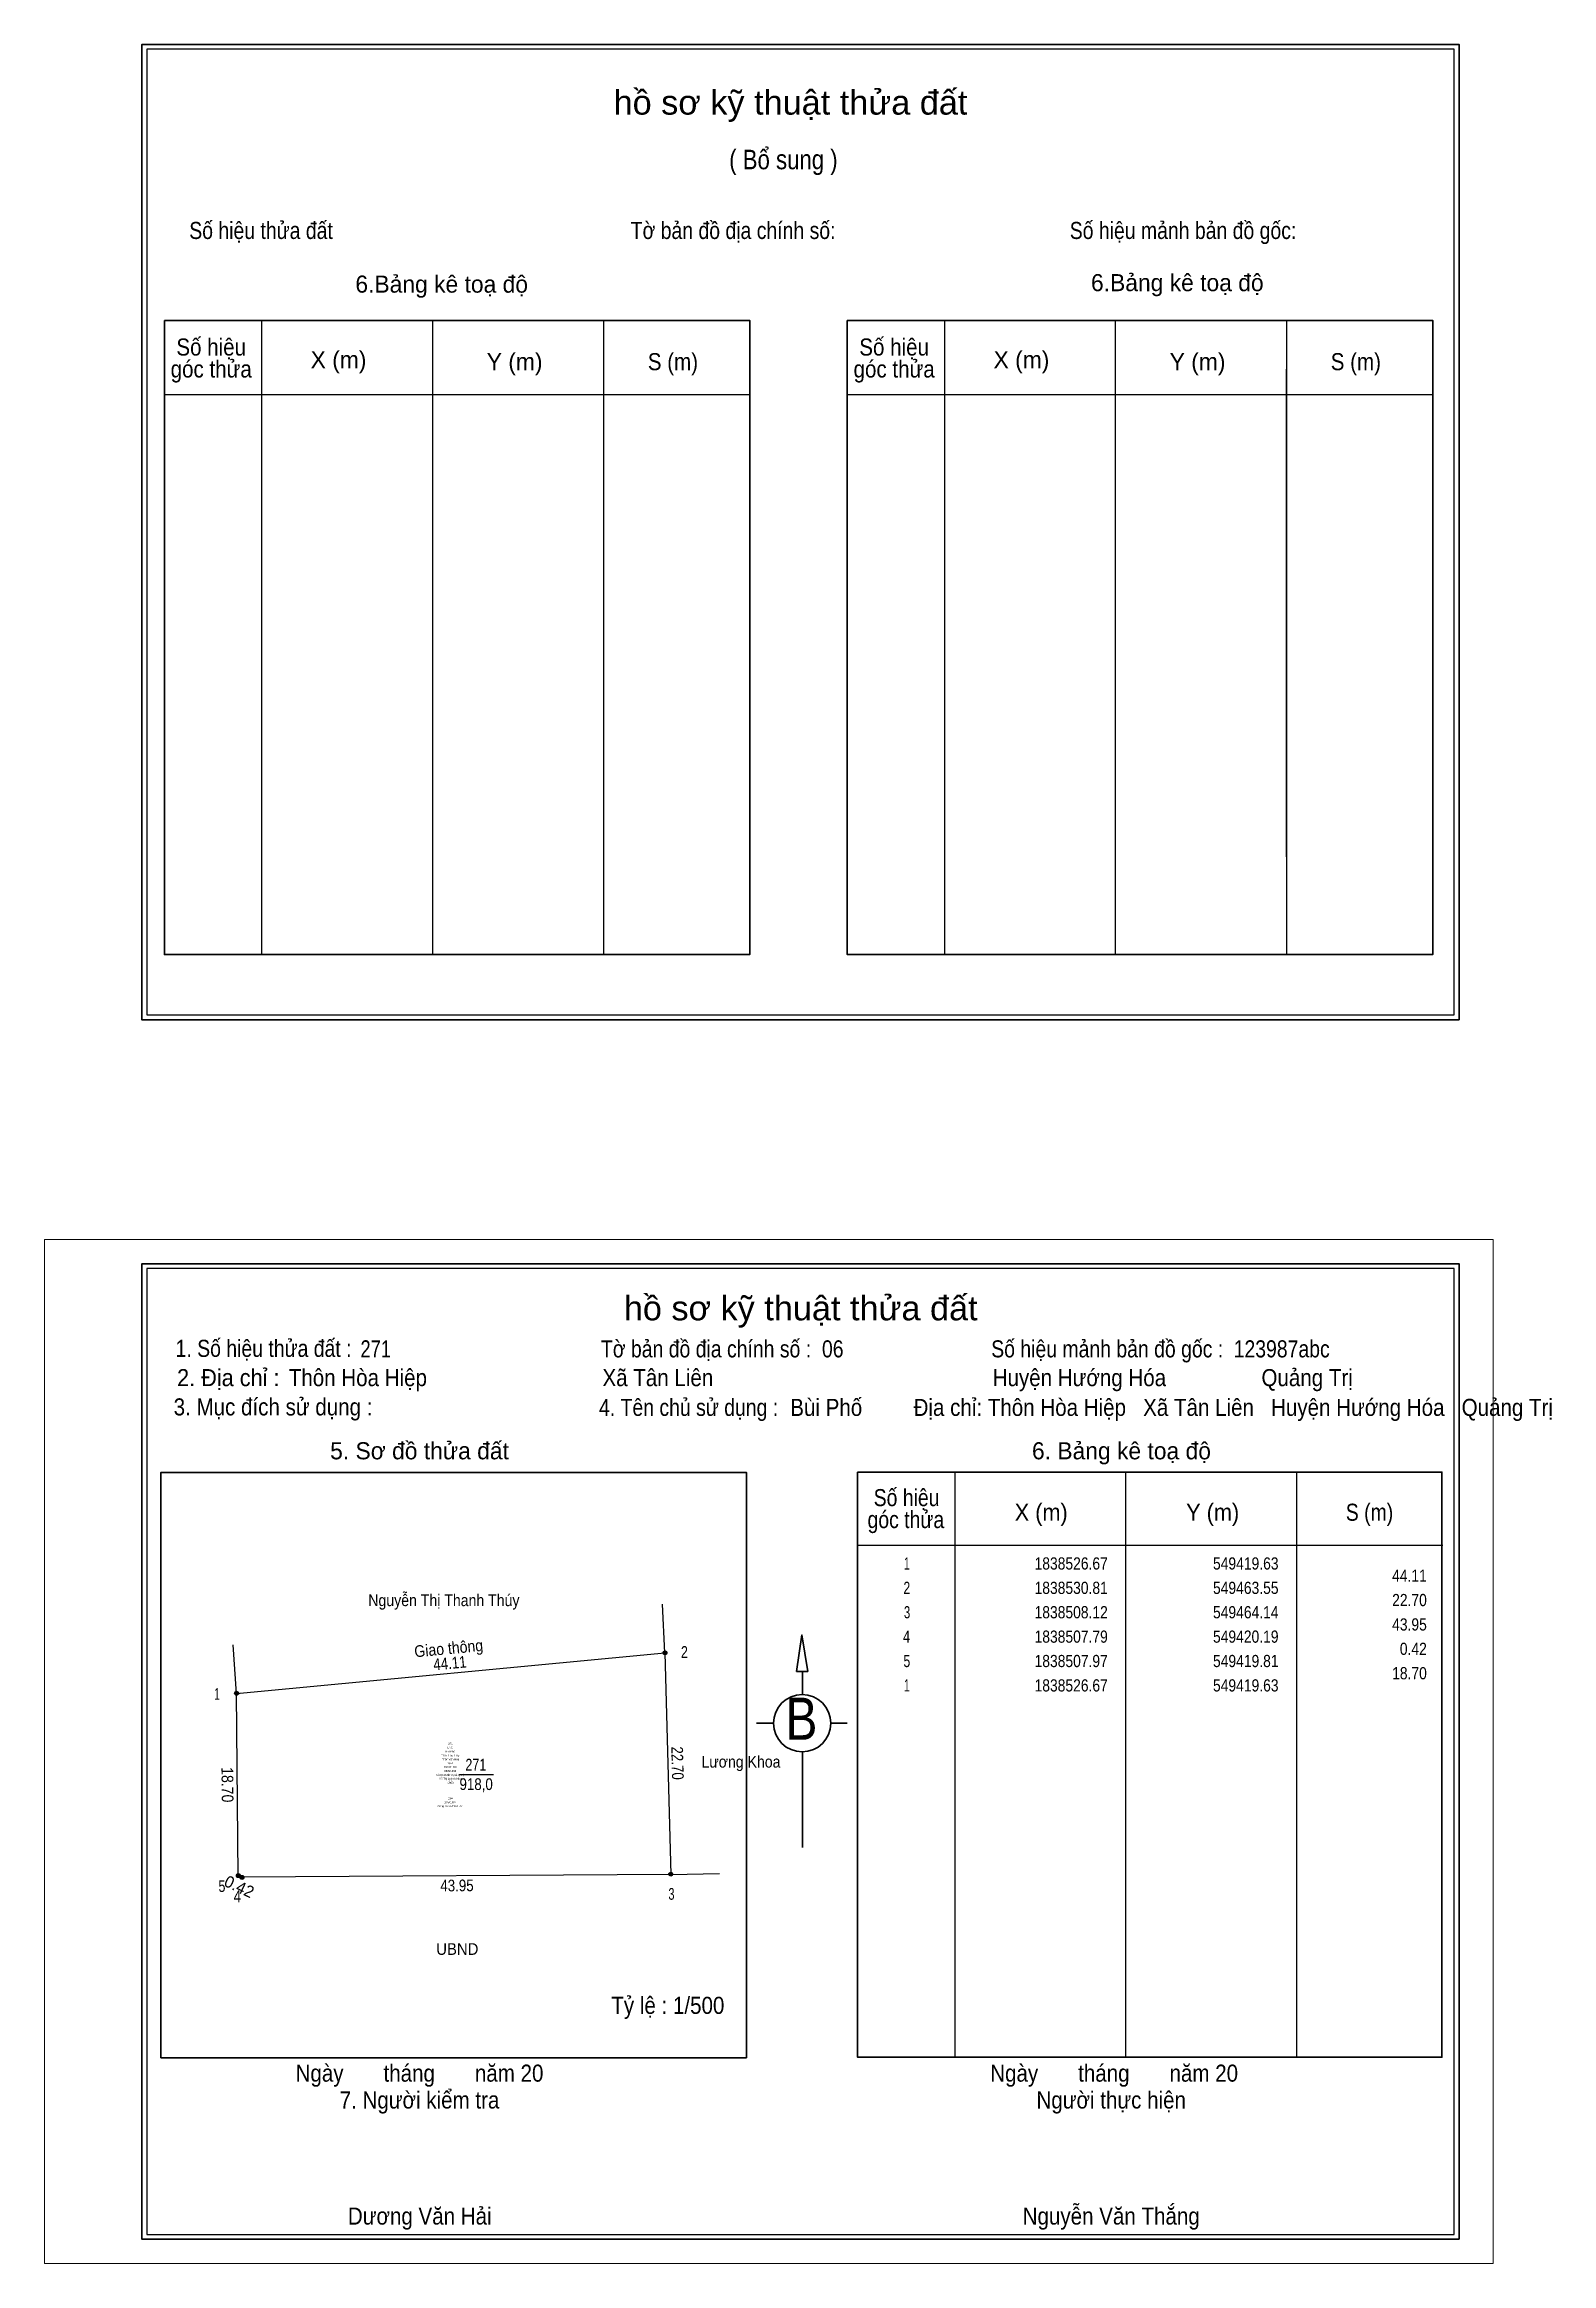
# Model space of a CAD drawing. Header units: metres. Extents: x 991.6 to 1022.5, y 989.8 to 1035.3.
import ezdxf
from ezdxf.enums import TextEntityAlignment as Align

# ---------------------------------------------------------------- set-up
doc = ezdxf.new("R2010")
doc.units = ezdxf.units.M
doc.header["$LTSCALE"] = 0.1
for name, color, linetype, lineweight in [('1', 7, 'Continuous', 13), ('10', 7, 'Continuous', 25), ('13', 7, 'Continuous', 25), ('2', 7, 'Continuous', 25), ('23', 7, 'Continuous', 25), ('61', 7, 'Continuous', 35), ('63', 7, 'Continuous', 25)]:
    doc.layers.add(name, color=color, linetype=linetype, lineweight=lineweight)
for name, color, linetype in [('15', 7, 'Continuous'), ('3', 7, 'Continuous'), ('4', 7, 'Continuous')]:
    doc.layers.add(name, color=color, linetype=linetype)

msp = doc.modelspace()

# ---------------------------------------------------------------- hatches: boundary and pattern name
at = {"layer": '2'}
for points in [[(1004.373, 1002.302, 1), (1004.293, 1002.302, 1)], [(995.589, 1001.474, 1), (995.509, 1001.474, 1)], [(995.625, 997.734, 1), (995.545, 997.734, 1)], [(995.701, 997.698, 1), (995.621, 997.698, 1)], [(1004.491, 997.764, 1), (1004.411, 997.764, 1)]]:
    msp.add_hatch(color=256, dxfattribs=at).paths.add_polyline_path(points)

# ---------------------------------------------------------------- linework, layer by layer
at = {"layer": '1'}
msp.add_lwpolyline([(1021.31, 1010.78), (991.61, 1010.78), (991.61, 989.78), (1021.31, 989.78)], close=True, dxfattribs=at)
at = {"layer": '10'}
msp.add_line((1004.33, 1002.3), (1004.28, 1003.3), dxfattribs=at)
at = {"layer": '13'}
msp.add_lwpolyline([(995.55, 1001.47), (1004.33, 1002.3), (1004.45, 997.76), (995.66, 997.7), (995.58, 997.73)], close=True, dxfattribs=at)
at = {"layer": '2'}
msp.add_line((1000.12, 999.81), (1000.82, 999.81), dxfattribs=at)
for centre in [(1004.333, 1002.302), (995.549, 1001.474), (995.585, 997.734), (995.661, 997.698), (1004.451, 997.764)]:
    msp.add_circle(centre, 0.04, dxfattribs=at)
at = {"layer": '23'}
for p, q in [((995.55, 1001.47), (995.48, 1002.47)), ((1004.45, 997.76), (1005.45, 997.78))]:
    msp.add_line(p, q, dxfattribs=at)
at = {"layer": '61'}
for points in [[(1020.61, 1015.28), (993.61, 1015.28), (993.61, 1035.28), (1020.61, 1035.28)], [(1020.61, 990.28), (993.61, 990.28), (993.61, 1010.28), (1020.61, 1010.28)]]:
    msp.add_lwpolyline(points, close=True, dxfattribs=at)
at = {"layer": '61', "lineweight": 25}
for points in [[(993.71, 1015.38), (1020.51, 1015.38), (1020.51, 1035.18), (993.71, 1035.18)], [(993.71, 990.38), (1020.51, 990.38), (1020.51, 1010.18), (993.71, 1010.18)]]:
    msp.add_lwpolyline(points, close=True, dxfattribs=at)
at = {"layer": '63'}
for p, q in [((996.07, 1016.62), (996.07, 1029.62)), ((999.57, 1016.62), (999.57, 1029.62)), ((1003.07, 1029.62), (1003.07, 1016.62)), ((1010.07, 1016.62), (1010.07, 1029.62)), ((1013.57, 1016.62), (1013.57, 1029.62)), ((1017.07, 1029.62), (1017.07, 1016.62)), ((1017.07, 1018.62), (1017.07, 1028.62)), ((994.07, 1028.1), (1006.07, 1028.1)), ((1008.07, 1028.1), (1020.07, 1028.1)), ((1010.28, 994.01), (1010.28, 1006.01)), ((1013.78, 994.01), (1013.78, 1006.01)), ((1017.28, 1006.01), (1017.28, 994.01)), ((1008.28, 1004.51), (1020.28, 1004.51))]:
    msp.add_line(p, q, dxfattribs=at)
at = {"layer": '63', "lineweight": 13}
for p, q in [((1003.07, 1018.62), (1003.07, 1028.62)), ((1017.28, 996.01), (1017.28, 1006.01))]:
    msp.add_line(p, q, dxfattribs=at)
at = {"layer": '63', "lineweight": 35}
for p, q in [((1007.15, 1001.45), (1007.15, 1001.92)), ((1006.56, 1000.86), (1006.21, 1000.86)), ((1007.73, 1000.86), (1008.07, 1000.86)), ((1007.15, 1000.27), (1007.15, 998.31))]:
    msp.add_line(p, q, dxfattribs=at)
for points in [[(994.07, 1029.62), (1006.07, 1029.62), (1006.07, 1016.62), (994.07, 1016.62)], [(1008.07, 1029.62), (1020.07, 1029.62), (1020.07, 1016.62), (1008.07, 1016.62)], [(1008.28, 1006.01), (1020.26, 1006.01), (1020.26, 994.01), (1008.28, 994.01)], [(994, 994), (1006, 994), (1006, 1006), (994, 1006)], [(1007.03, 1001.92), (1007.14, 1002.67), (1007.26, 1001.92)]]:
    msp.add_lwpolyline(points, close=True, dxfattribs=at)
msp.add_circle((1007.1453, 1000.8595), 0.5881, dxfattribs=at)

# ---------------------------------------------------------------- texts
at = {"layer": '1'}
for s, width, p in [('2', 0.8, (1004.73, 1002.2)), ('1', 0.65, (995.15, 1001.34)), ('5', 0.8, (995.25, 997.4)), ('4', 0.85, (995.565, 997.19)), ('3', 0.7, (1004.465, 997.24))]:
    msp.add_text(s, height=0.24, dxfattribs=dict(at, width=width)).set_placement(p, align=Align.CENTER)
at = {"layer": '15'}
for s, width, p in [('Thôn Hòa Hiệp', 0.95, (999.93, 1000.18)), ('Thôn Vân Hòa', 0.95, (999.935, 1000.1)), ('LNC', 0.95, (999.93, 1000.34)), ('271', 0.8, (999.935, 1000.42)), ('190311580', 0.95, (999.935, 999.94)), ('08/6/1996', 0.9, (999.93, 999.86)), ('1961', 0.85, (999.93, 1000.02)), ('1963', 0.9, (999.935, 999.62)), ('Công an xã Tân Liên ', 0.95, (999.935, 999.14)), ('10/8/1997', 0.9, (999.93, 999.22)), ('26/4', 0.85, (999.935, 999.3))]:
    msp.add_text(s, height=0.03996, dxfattribs=dict(at, width=width)).set_placement(p, align=Align.CENTER)
for s, p in [('Bùi Phố', (999.93, 1000.26)), ('Công an tỉnh Quảng Trị', (999.93, 999.78)), ('Võ Thị Quỳnh Như', (999.935, 999.7))]:
    msp.add_text(s, height=0.03996, dxfattribs=at).set_placement(p, align=Align.CENTER)
at = {"layer": '2'}
for s, width, p in [('Nguyễn Thị Thanh Thúy', 0.9, (999.8, 1003.26)), ('271', 0.8, (1000.455, 999.89)), ('Lương Khoa', 0.9, (1005.89, 999.95)), ('UBND', 0.95, (1000.075, 996.11))]:
    msp.add_text(s, height=0.24, dxfattribs=dict(at, width=width)).set_placement(p, align=Align.CENTER)
at = {"layer": '2', "width": 0.9}
msp.add_text('Giao thông', height=0.24, rotation=5.385, dxfattribs=at).set_placement((999.9087, 1002.2759), align=Align.CENTER)
at = {"layer": '2', "width": 0.85}
msp.add_text('918,0', height=0.24, dxfattribs=at).set_placement((1000.12, 999.49))
at = {"layer": '3'}
for s, rotation, width, p in [('44.11', 5.385, 0.85, (999.9337, 1001.9724)), ('22.70', 271.49, 0.85, (1004.4691, 1000.0381)), ('18.70', 270.551, 0.9, (995.2434, 999.5962)), ('43.95', 0.43, 0.85, (1000.0691, 997.4126))]:
    msp.add_text(s, height=0.24, rotation=rotation, dxfattribs=dict(at, width=width)).set_placement(p, align=Align.CENTER)
msp.add_text('0.42', height=0.24, rotation=334.654, dxfattribs=at).set_placement((995.5536, 997.4009), align=Align.CENTER)
at = {"layer": '4'}
for s, width, p in [('271', 0.8, (998.09, 1008.36)), ('06', 0.85, (1007.55, 1008.36)), ('123987abc', 0.85, (1015.99, 1008.36)), ('Thôn Hòa Hiệp', 0.9, (996.62, 1007.77)), ('Xã Tân Liên', 0.9, (1003.05, 1007.77)), ('Huyện Hướng Hóa', 0.9, (1011.05, 1007.77)), ('Quảng Trị', 0.9, (1016.56, 1007.77)), ('Bùi Phố         Địa chỉ: Thôn Hòa Hiệp   Xã Tân Liên   Huyện Hướng Hóa   Quảng Trị', 0.9, (1006.9, 1007.16))]:
    msp.add_text(s, height=0.35, dxfattribs=dict(at, width=width)).set_placement(p)
for s, height, width, p in [('1', 0.25, 0.65, (1009.29, 1004.01)), ('2', 0.25, 0.75, (1009.29, 1003.51)), ('3', 0.25, 0.7, (1009.295, 1003.01)), ('4', 0.25, 0.8, (1009.285, 1002.51)), ('5', 0.25, 0.75, (1009.29, 1002.01)), ('1', 0.25, 0.65, (1009.29, 1001.51)), ('Nguyễn Văn Thắng', 0.35, 0.9, (1013.48, 990.58)), ('Dương Văn Hải', 0.35, 0.9, (999.305, 990.58))]:
    msp.add_text(s, height=height, dxfattribs=dict(at, width=width)).set_placement(p, align=Align.CENTER)
for s, height, width, p in [('1838526.67', 0.25, 0.85, (1013.41, 1004.01)), ('549419.63', 0.25, 0.85, (1016.91, 1004.01)), ('1838530.81', 0.25, 0.85, (1013.41, 1003.51)), ('549463.55', 0.25, 0.85, (1016.91, 1003.51)), ('44.11', 0.25, 0.85, (1019.95, 1003.76)), ('22.70', 0.25, 0.85, (1019.95, 1003.26)), ('1838508.12', 0.25, 0.85, (1013.41, 1003.01)), ('549464.14', 0.25, 0.85, (1016.91, 1003.01)), ('43.95', 0.25, 0.85, (1019.95, 1002.76)), ('1838507.79', 0.25, 0.85, (1013.41, 1002.51)), ('549420.19', 0.25, 0.85, (1016.91, 1002.51)), ('0.42', 0.25, 0.85, (1019.95, 1002.26)), ('1838507.97', 0.25, 0.85, (1013.41, 1002.01)), ('549419.81', 0.25, 0.85, (1016.91, 1002.01)), ('18.70', 0.25, 0.85, (1019.95, 1001.76)), ('1838526.67', 0.25, 0.85, (1013.41, 1001.51)), ('549419.63', 0.25, 0.85, (1016.91, 1001.51)), ('Tỷ lệ : 1/500', 0.35, 0.9, (1005.55, 994.9))]:
    msp.add_text(s, height=height, dxfattribs=dict(at, width=width)).set_placement(p, align=Align.RIGHT)
at = {"layer": '63'}
for s, height, width, p in [('hồ sơ kỹ thuật thửa đất', 0.5, 1.05, (1006.905, 1033.84)), ('( Bổ sung )', 0.4, 0.85, (1006.76, 1032.72)), ('Số hiệu', 0.35, 0.9, (995.03, 1028.9)), ('Số hiệu', 0.35, 0.9, (1009.03, 1028.9)), ('góc thửa', 0.35, 0.9, (995.03, 1028.45)), ('S (m)', 0.35, 0.9, (1004.495, 1028.6)), ('góc thửa', 0.35, 0.9, (1009.03, 1028.45)), ('S (m)', 0.35, 0.9, (1018.495, 1028.6)), ('hồ sơ kỹ thuật thửa đất', 0.5, 1.05, (1007.115, 1009.12)), ('Số hiệu', 0.35, 0.85, (1009.285, 1005.31)), ('góc thửa', 0.35, 0.85, (1009.27, 1004.86)), ('X (m)', 0.35, 0.95, (1012.045, 1005.01)), ('Y (m)', 0.35, 0.95, (1015.56, 1005.01)), ('S (m)', 0.35, 0.85, (1018.775, 1005.01)), ('B', 0.864, 0.85, (1007.13, 1000.52)), ('Ngày       tháng       năm 20', 0.35, 0.9, (999.3, 993.51)), ('Ngày       tháng       năm 20', 0.35, 0.9, (1013.54, 993.51)), ('7. Người kiểm tra', 0.35, 0.9, (999.3, 992.96)), ('Người thực hiện', 0.35, 0.9, (1013.48, 992.96))]:
    msp.add_text(s, height=height, dxfattribs=dict(at, width=width)).set_placement(p, align=Align.CENTER)
for s, width, p in [('Số hiệu thửa đất', 0.85, (994.58, 1031.29)), ('Tờ bản đồ địa chính số:', 0.85, (1003.63, 1031.29)), ('Số hiệu mảnh bản đồ gốc:', 0.85, (1012.63, 1031.29)), ('1. Số hiệu thửa đất :', 0.85, (994.3, 1008.37)), ('Tờ bản đồ địa chính số :', 0.85, (1003.02, 1008.36)), ('Số hiệu mảnh bản đồ gốc :', 0.85, (1011.02, 1008.36)), ('2. Địa chỉ :', 0.95, (994.33, 1007.77)), ('3. Mục đích sử dụng :', 0.9, (994.26, 1007.17)), ('4. Tên chủ sử dụng :', 0.85, (1002.98, 1007.16))]:
    msp.add_text(s, height=0.35, dxfattribs=dict(at, width=width)).set_placement(p)
for s, p in [('6.Bảng kê toạ độ', (1014.835, 1030.22)), ('6.Bảng kê toạ độ', (999.755, 1030.19)), ('X (m)', (997.64, 1028.64)), ('Y (m)', (1001.25, 1028.6)), ('X (m)', (1011.64, 1028.64)), ('Y (m)', (1015.25, 1028.6)), ('5. Sơ đồ thửa đất', (999.3, 1006.27)), ('6. Bảng kê toạ độ', (1013.69, 1006.27))]:
    msp.add_text(s, height=0.35, dxfattribs=at).set_placement(p, align=Align.CENTER)

doc.saveas('drawing.dxf')
